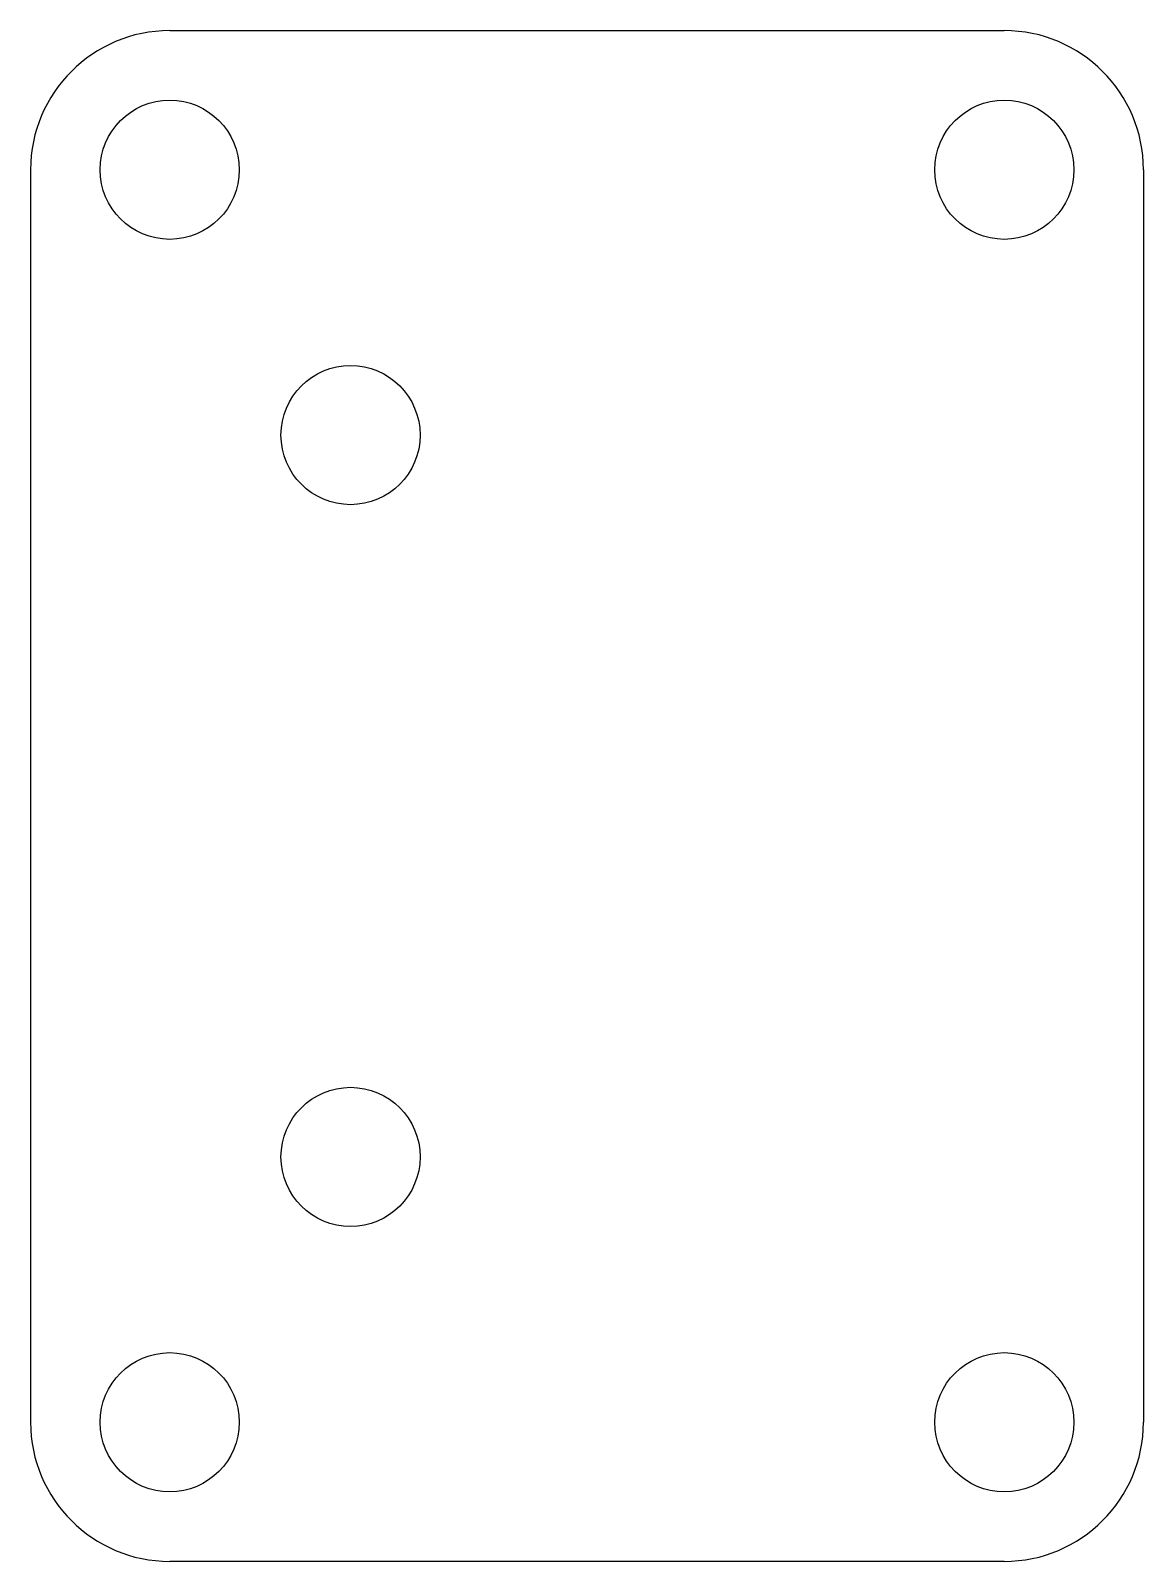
# Model space of a CAD drawing. Header units: millimetres. Extents: x 0 to 24, y 0 to 33.
import ezdxf

# ---------------------------------------------------------------- set-up
doc = ezdxf.new("R2010")
doc.units = ezdxf.units.MM
doc.layers.add('1stp', color=3, linetype='Continuous')
doc.layers.add('3stp', color=7, linetype='Continuous')

msp = doc.modelspace()

# ---------------------------------------------------------------- linework, layer by layer
at = {"layer": '1stp'}
for centre in [(3, 30), (21, 30), (6.9, 24.28), (6.9, 8.72), (3, 3), (21, 3)]:
    msp.add_circle(centre, 1.5, dxfattribs=at)
at = {"layer": '3stp'}
for p, q in [((3, 33), (21, 33)), ((0, 30), (0, 3)), ((24, 30), (24, 3)), ((21, 0), (3, 0))]:
    msp.add_line(p, q, dxfattribs=at)
for centre, start, end in [((21, 30), 0, 90), ((3, 30), 90, 180), ((3, 3), 180, 270), ((21, 3), 270, 0)]:
    msp.add_arc(centre, 3, start, end, dxfattribs=at)

doc.saveas('drawing.dxf')
